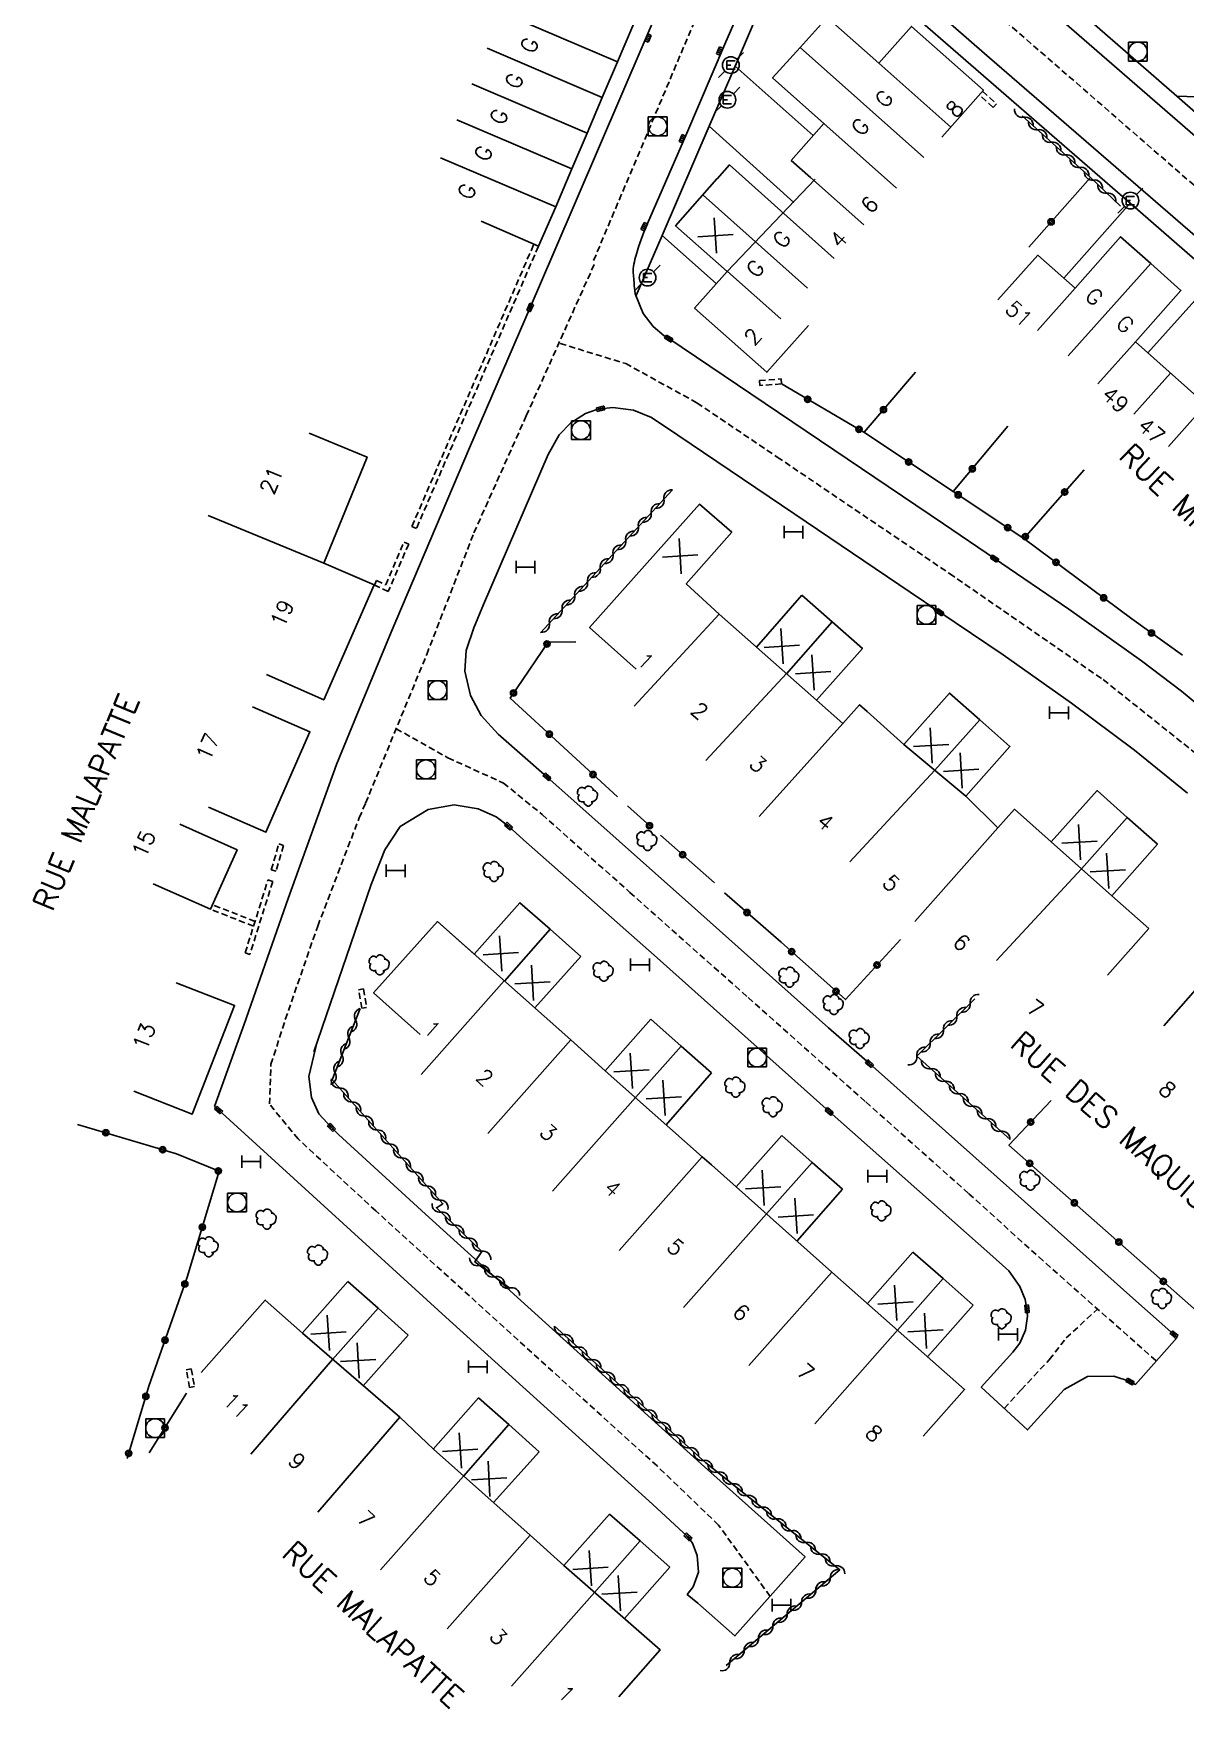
# Model space of a CAD drawing. Header units: millimetres. Extents: x 133017 to 134000, y 130000 to 131000.
# Drawn here: x 133741.4 to 133833.5, y 130508.7 to 130642.6 of the extents above; entities that cross this region are included whole.
import ezdxf
from ezdxf.enums import TextEntityAlignment as Align

# ---------------------------------------------------------------- set-up
doc = ezdxf.new("R2010")
doc.units = ezdxf.units.MM
doc.linetypes.add('DASHED', pattern=[0.75, 0.5, -0.25])
doc.layers.get('0').update_dxf_attribs({"linetype": 'CONTINUOUS'})
for name, color, linetype in [('W0001', 6, 'DASHED'), ('W0008', 7, 'CONTINUOUS'), ('W0100', 7, 'CONTINUOUS'), ('W0112', 1, 'DASHED'), ('W0300', 7, 'CONTINUOUS'), ('W0310', 3, 'CONTINUOUS'), ('W0322', 7, 'CONTINUOUS'), ('W0400', 7, 'CONTINUOUS'), ('W0420', 7, 'CONTINUOUS'), ('W0471', 7, 'CONTINUOUS'), ('W0989', 7, 'CONTINUOUS'), ('W0991', 7, 'CONTINUOUS'), ('W1102', 7, 'CONTINUOUS'), ('W1474', 7, 'CONTINUOUS')]:
    doc.layers.add(name, color=color, linetype=linetype)
doc.styles.get("Standard").update_dxf_attribs({"font": 'romans.shx', "width": 0.85})

# ---------------------------------------------------------------- blocks, each defined once
blk = doc.blocks.new('T471')
for p, q in [((-0.333334, 0.333334), (-0.333334, -0.333334)), ((-0.333334, 0.333334), (0.333334, 0.333334)), ((-0.333334, 0), (0, 0)), ((0.500001, 0.500001), (1.000002, 1.000002)), ((-0.500001, -0.500001), (-1.000002, -1.000002)), ((-0.333334, -0.333334), (0.333334, -0.333334))]:
    blk.add_line(p, q)
blk.add_ellipse((0, 0), major_axis=(0.471405, 0.471405), ratio=1, start_param=5.4977871438, end_param=11.780972451)
blk = doc.blocks.new('T420')
for p, q in [((0.75, 0.75), (-0.75, 0.75)), ((-0.75, 0.75), (-0.75, -0.75)), ((0.75, 0.75), (0.75, -0.75)), ((0.75, -0.75), (-0.75, -0.75))]:
    blk.add_line(p, q)
blk.add_ellipse((0, 0), major_axis=(-0.53, 0.53), ratio=1, start_param=3.926991, end_param=10.210176)
blk = doc.blocks.new('T400')
for p, q in [((-0.15, 0.3), (0.15, 0.3)), ((-0.15, -0.25), (-0.15, 0.3)), ((-0.15, 0.15), (0.15, 0.15)), ((-0.15, 0), (0.15, 0)), ((0.15, 0.3), (0.15, -0.25)), ((-0.15, -0.15), (0.15, -0.15)), ((-0.15, -0.25), (-0.15, -0.3)), ((-0.15, -0.3), (0.15, -0.3)), ((0.15, -0.3), (0.15, -0.25))]:
    blk.add_line(p, q)
blk = doc.blocks.new('t322o')
at = {"color": 0, "linetype": 'Continuous'}
for radius in [0.25, 0.15]:
    blk.add_circle((0, 0), radius, dxfattribs=at)
blk = doc.blocks.new('t310o')
at = {"color": 0, "linetype": 'Continuous'}
for centre, start, end in [((-0.5, 0.38), 216.8699, 323.1304), ((0.5, -0.37), 36.8699, 143.1303)]:
    blk.add_arc(centre, 0.625, start, end, dxfattribs=at)
blk = doc.blocks.new('T1474')
at = {"color": 0, "linetype": 'Continuous', "flags": 128}
for points in [[(-0.75, -0.5), (-0.75, 0.5)], [(-0.75, 0), (0.75, 0)], [(0.75, 0), (0.75, -0.5), (0.75, 0.5)]]:
    blk.add_lwpolyline(points, dxfattribs=at)
blk = doc.blocks.new('t991o')
at = {"color": 0, "linetype": 'Continuous'}
for p, q in [((-1, 1), (1, -1)), ((-1, -1), (1, 1))]:
    blk.add_line(p, q, dxfattribs=at)
blk = doc.blocks.new('T300')
for p, q in [((-0.8, 0.51), (-0.86, 0.34)), ((-0.86, 0.34), (-0.86, 0.17)), ((-0.86, 0.17), (-0.74, 0.06)), ((-0.69, 0.63), (-0.8, 0.51)), ((-0.8, -0.06), (-0.74, 0.06)), ((-0.74, 0.06), (-0.69, 0.11)), ((-0.57, 0.69), (-0.69, 0.63)), ((-0.46, 0.69), (-0.57, 0.69)), ((-0.29, 0.63), (-0.46, 0.69)), ((-0.29, 0.63), (-0.17, 0.74)), ((-0.23, 0.57), (-0.29, 0.63)), ((-0.17, 0.74), (-0.06, 0.8)), ((-0.06, 0.8), (0.06, 0.8)), ((0.06, 0.8), (0.23, 0.74)), ((0.23, 0.74), (0.34, 0.63)), ((0.34, 0.63), (0.4, 0.51)), ((0.46, 0.46), (0.34, 0.46)), ((0.4, 0.51), (0.4, 0.46)), ((0.57, 0.4), (0.46, 0.46)), ((0.57, 0.4), (0.69, 0.29)), ((0.69, 0.29), (0.74, 0.17)), ((0.74, 0.06), (0.69, -0.17)), ((0.74, 0.17), (0.74, 0.06)), ((-0.8, -0.17), (-0.8, -0.06)), ((-0.8, -0.23), (-0.8, -0.17)), ((-0.74, -0.34), (-0.8, -0.23)), ((-0.69, -0.4), (-0.74, -0.34)), ((-0.51, -0.46), (-0.69, -0.4)), ((-0.4, -0.46), (-0.51, -0.46)), ((-0.4, -0.46), (-0.34, -0.46)), ((-0.34, -0.46), (-0.34, -0.4)), ((-0.34, -0.51), (-0.34, -0.46)), ((-0.29, -0.63), (-0.34, -0.51)), ((-0.17, -0.74), (-0.29, -0.63)), ((-0.06, -0.8), (-0.17, -0.74)), ((0.06, -0.8), (-0.06, -0.8)), ((0.17, -0.74), (0.06, -0.8)), ((0.23, -0.69), (0.17, -0.74)), ((0.29, -0.46), (0.23, -0.46)), ((0.29, -0.63), (0.23, -0.69)), ((0.46, -0.4), (0.29, -0.46)), ((0.34, -0.51), (0.29, -0.63)), ((0.34, -0.51), (0.34, -0.46)), ((0.57, -0.34), (0.46, -0.4)), ((0.63, -0.29), (0.57, -0.34)), ((0.69, -0.17), (0.63, -0.29))]:
    blk.add_line(p, q)

msp = doc.modelspace()

# ---------------------------------------------------------------- linework, layer by layer
at = {"layer": 'W0001', "flags": 128}
msp.add_lwpolyline([(133786.18, 130624.44), (133797.09, 130650.29), (133803.73, 130665.76), (133811.43, 130684.35)], dxfattribs=at)
at = {"layer": 'W0001'}
for points in [[(133800.22, 130657.58), (133805.44, 130655.33), (133810.59, 130650.96), (133885.25, 130586.06), (133887.56, 130584.12), (133890.01, 130582.35), (133893.47, 130580.52), (133897.48, 130578.94), (133900.24, 130578.16), (133903.93, 130577.53), (133908, 130577.24), (133927.04, 130576.18), (133939.45, 130575.48), (133945.11, 130575.19), (133951.65, 130574.48), (133957.8, 130573.44), (133963.93, 130571.75), (133988.97, 130564.42), (134000, 130561.19)], [(133800.28, 130517.69), (133796.17, 130523.38), (133791.25, 130528.11), (133783.47, 130535.15), (133768.77, 130548.49), (133762.56, 130554.24), (133760.27, 130557.04), (133760.39, 130560.21), (133761.54, 130563.79), (133764.13, 130571.26), (133767.45, 130579.91), (133767.96, 130581.09), (133772.84, 130592.97), (133776.62, 130602.69), (133780.8, 130612.04), (133786.27, 130624.22)], [(133783.5, 130617.82), (133788.75, 130616.21), (133794.44, 130613.07), (133800.86, 130608.74), (133814.63, 130599.43), (133826.91, 130590.95), (133837.61, 130582.42), (133847.76, 130573.52), (133859.21, 130563.49), (133869.2, 130554.73), (133876.73, 130548.14), (133879.59, 130545.08), (133882.51, 130542.33)], [(133770.4, 130587.03), (133774.54, 130584.7), (133778.97, 130582.69), (133782.07, 130580.17), (133789.08, 130573.95), (133798.53, 130565.54), (133807.93, 130557.2), (133816.18, 130549.87), (133821.76, 130544.81), (133831.15, 130536.5)], [(133819, 130532.7), (133820.35, 130534.19), (133822.6, 130536.6), (133823.96, 130538.34), (133826.46, 130540.65)]]:
    msp.add_lwpolyline(points, dxfattribs=at)
at = {"layer": 'W0008'}
for p, q in [((133777.39, 130596.95), (133776.6, 130595.08)), ((133817.84, 130545.07), (133819.37, 130543.71))]:
    msp.add_line(p, q, dxfattribs=at)
at = {"layer": 'W0008', "flags": 128}
msp.add_lwpolyline([(133808.45, 130685.99), (133806.66, 130680.85, 0.000577), (133806.42, 130680.19, -0.000303), (133805.97, 130678.91, -0.003315), (133805.43, 130677.43, -0.005901), (133805.11, 130676.61, -0.004149), (133804.76, 130675.75, -0.002284), (133804.1, 130674.21), (133800.03, 130664.74), (133790.23, 130641.9), (133783.01, 130625.08)], format="xyb", dxfattribs=at)
at = {"layer": 'W0008'}
for points in [[(133939.97, 130572.45), (133912.54, 130573.98), (133904.91, 130574.39, -0.024268), (133902.88, 130574.61, -0.015628), (133899.76, 130575.2, -0.0184), (133897.49, 130575.79, -0.017131), (133895.1, 130576.59, -0.013573), (133893, 130577.45, -0.013721), (133890.96, 130578.41, -0.015234), (133888.59, 130579.71, -0.025101), (133887.21, 130580.61, -0.010386), (133885.37, 130582.02, -0.012053), (133883.83, 130583.3), (133878.86, 130587.67), (133851.09, 130611.84), (133817.42, 130641), (133805.95, 130651.02, 0.077059)], [(133976.28, 130650.82), (133963.8, 130614.14), (133952.7, 130581.71, -0.027351), (133952.4, 130580.96, -0.017516), (133951.82, 130579.84, -0.107865), (133950.92, 130578.82, -0.103824), (133949.64, 130578.24, -0.026302), (133948.41, 130578.04, -0.042374), (133947.64, 130578.02), (133914.34, 130579.9), (133906.3, 130580.35, -0.020325), (133903.65, 130580.61, -0.018215), (133900.71, 130581.13, -0.024063), (133899.28, 130581.51, -0.013198), (133896.72, 130582.41, -0.02296), (133893.25, 130583.9, -0.041192), (133891.44, 130584.98, -0.011459), (133889.49, 130586.43, -0.012971), (133887.84, 130587.79), (133835.94, 130632.93), (133835.28, 130633.51), (133818.74, 130647.89)], [(133936.94, 130571.1), (133912.46, 130572.49), (133904.83, 130572.93, -0.024268), (133902.65, 130573.17, -0.015628), (133899.44, 130573.77, -0.0184), (133897.07, 130574.39, -0.013573), (133895.1, 130575.04), (133886.77, 130579.18), (133882.86, 130582.24), (133876.04, 130588.17), (133872.27, 130591.46), (133865.41, 130597.42), (133863.91, 130599.51), (133856.89, 130604.87), (133850.07, 130610.81), (133846.3, 130614.04), (133839.46, 130619.97), (133835.88, 130623.1), (133829.07, 130629.02), (133805, 130649.93, 0.077059)], [(133914.42, 130581.35), (133906.38, 130581.79, -0.020304), (133903.85, 130582.04, -0.018215), (133901.02, 130582.55, -0.024063), (133899.72, 130582.89, -0.013198), (133897.23, 130583.76, -0.02296), (133893.88, 130585.2, -0.041192), (133892.27, 130586.16, -0.011459), (133890.39, 130587.57, -0.012971), (133888.79, 130588.88), (133886.25, 130591.12), (133865.96, 130608.7), (133865.26, 130609.36), (133862.39, 130611.91), (133851.9, 130620.94), (133841.94, 130629.59), (133832.8, 130637.58), (133822.34, 130646.72)], [(133798.29, 130645.5), (133796.67, 130641.74), (133793.62, 130634.61), (133790.23, 130626.78, 0.026087), (133789.8, 130625.61, 0.021571), (133789.4, 130624.15, 0.072359), (133789.35, 130623.45, -0.012958), (133789.44, 130622.27, 0.01796)]]:
    msp.add_lwpolyline(points, format="xyb", dxfattribs=at)
for points in [[(133799.62, 130644.93), (133797.49, 130639.97), (133797.49, 130639.97), (133803.74, 130634.44)], [(133783.01, 130625.08), (133781.11, 130620.69), (133776.26, 130609.47), (133769.99, 130594.74), (133767.28, 130588.18), (133765.62, 130584.16), (133761.76, 130573.47), (133758.24, 130563.42), (133755.89, 130556.85), (133756.21, 130556.56), (133763.13, 130550.27), (133774.38, 130540.01), (133790.9, 130525.05), (133793.72, 130522.44), (133794.09, 130521.93), (133794.46, 130520.96), (133794.56, 130519.61), (133794.14, 130518.46), (133793.67, 130517.85), (133794.52, 130517.14), (133797.47, 130514.53), (133803.08, 130520.85), (133795.05, 130528.04), (133789.11, 130533.42), (133772.75, 130548.22), (133765.78, 130554.59), (133765.23, 130555.17), (133764.23, 130556.26), (133763.63, 130557.55), (133763.43, 130559.24), (133764.09, 130562.02)], [(133789.44, 130622.27), (133789.51, 130621.79), (133790.15, 130620.22), (133790.95, 130619.17), (133791.83, 130618.43), (133792.19, 130618.21), (133814.14, 130603.39), (133818.23, 130600.62), (133824.17, 130596.59), (133829.97, 130592.46), (133833.16, 130590.04), (133838.25, 130585.82)], [(133777.39, 130596.95), (133782.56, 130608.94), (133783.42, 130610.51), (133784.35, 130611.48), (133785.52, 130612.21), (133786.43, 130612.53), (133786.74, 130612.6), (133787.72, 130612.7), (133789.38, 130612.49), (133790.81, 130611.9), (133792.92, 130610.48), (133802.26, 130604.18), (133811.49, 130597.94), (133813.85, 130596.33), (133818.91, 130592.92), (133824.38, 130589.08), (133829.42, 130585.32), (133833.66, 130581.89)], [(133776.6, 130595.08), (133776, 130593.29), (133775.89, 130591.62), (133776.33, 130589.67), (133777.19, 130588.09), (133778.56, 130586.59), (133782.45, 130583.18), (133794, 130572.9), (133804.96, 130563.13), (133808.23, 130560.26), (133822.57, 130547.51), (133829.28, 130541.52), (133832.57, 130538.61), (133832.82, 130538.38), (133829.49, 130534.63), (133829.06, 130534.85), (133827.75, 130535.29), (133825.67, 130535.27), (133823.78, 130534.21), (133820.85, 130530.99), (133817.16, 130534.41), (133819.68, 130537.21), (133820.24, 130537.91), (133820.71, 130538.95), (133820.87, 130540.07), (133820.82, 130540.67), (133820.67, 130541.41), (133820.26, 130542.45), (133819.37, 130543.71)], [(133817.84, 130545.07), (133805.01, 130556.44), (133791.01, 130568.93), (133780.57, 130578.16), (133779.38, 130579.24), (133778.4, 130579.98), (133776.95, 130580.63), (133775.03, 130580.94), (133772.96, 130580.56), (133770.71, 130579.21), (133769.48, 130577.35), (133768.4, 130574.59), (133763.82, 130561.2)]]:
    msp.add_lwpolyline(points, dxfattribs=at)
at = {"layer": 'W0008', "flags": 128}
for points in [[(133789.58, 130621.64), (133791.67, 130626.45), (133795.43, 130635.17), (133797.49, 130639.97)], [(133832.8, 130637.58), (133836.75, 130637.46)], [(133795.43, 130635.17), (133802.18, 130629.09)], [(133829.07, 130629.02), (133823.76, 130623.04)], [(133791.67, 130626.45), (133796, 130622.59)], [(133835.88, 130623.1), (133830.49, 130617.06)]]:
    msp.add_lwpolyline(points, dxfattribs=at)
at = {"layer": 'W0100'}
for p, q in [((133799.19, 130593.55), (133802.83, 130597.69)), ((133810.98, 130585.77), (133815.94, 130581.65)), ((133822.76, 130577.98), (133827.61, 130573.67)), ((133830.55, 130571.07), (133827.61, 130573.67)), ((133827.25, 130567.32), (133830.55, 130571.07)), ((133781.49, 130564.71), (133785.15, 130568.82)), ((133787.11, 130559.69), (133790.76, 130563.81)), ((133791.97, 130555.38), (133795.61, 130559.52)), ((133797.57, 130550.42), (133801.23, 130554.52)), ((133802.44, 130546.09), (133806.08, 130550.22)), ((133808.08, 130541.08), (133811.7, 130545.2)), ((133762.88, 130538.73), (133766.53, 130542.86)), ((133812.87, 130536.84), (133816.51, 130540.95)), ((133767.76, 130534.52), (133771.37, 130538.55)), ((133773.36, 130529.45), (133776.97, 130533.55)), ((133778.18, 130525.18), (133781.83, 130529.23)), ((133783.81, 130520.15), (133787.45, 130524.27)), ((133788.64, 130515.92), (133792.27, 130520.01))]:
    msp.add_line(p, q, dxfattribs=at)
for points in [[(133793.59, 130665.96), (133798.17, 130663.98), (133796.9, 130661.04), (133795.68, 130658.16), (133794.45, 130655.24), (133793.14, 130652.17), (133791.78, 130648.99), (133790.52, 130646.04), (133789.31, 130643.19), (133788.09, 130640.32), (133786.87, 130637.48), (133785.66, 130634.63), (133784.45, 130631.78), (133783.15, 130628.73), (133781.78, 130625.59), (133777.2, 130627.6)], [(133803.51, 130631.08), (133801.98, 130632.44), (133804.59, 130635.4), (133800.48, 130639.04), (133802.7, 130641.47), (133804.85, 130643.87), (133808.98, 130640.22), (133811.58, 130643.16), (133817.34, 130638.05), (133814.02, 130634.31)], [(133796.05, 130630.97), (133797.03, 130632.08), (133801.15, 130628.42)], [(133803.35, 130619.24), (133800.03, 130615.51), (133794.25, 130620.65), (133796.86, 130623.58), (133792.73, 130627.23), (133796.04, 130630.98)], [(133818.5, 130621.31), (133821.69, 130624.87), (133824.66, 130622.24), (133828.3, 130626.34), (133830.72, 130624.2), (133833.13, 130622.06), (133829.49, 130617.95), (133835.11, 130612.93), (133838.77, 130617.04), (133841.15, 130614.92), (133843.57, 130612.78), (133839.94, 130608.64), (133842.63, 130606.24), (133845.56, 130603.63), (133849.24, 130607.76), (133851.63, 130605.62), (133854.04, 130603.48), (133850.45, 130599.38), (133850.45, 130599.38), (133853.44, 130596.71), (133850.06, 130593.02)], [(133760.03, 130591.35), (133764.61, 130589.33), (133768.64, 130598.52), (133764.62, 130600.27), (133768.08, 130608.74), (133763.45, 130610.64)], [(133789.59, 130591.8), (133785.86, 130595.13), (133794.65, 130604.97), (133797.22, 130602.73), (133793.58, 130598.62), (133796.22, 130596.17), (133804, 130589.3), (133806.11, 130587.44), (133807.44, 130588.94), (133808.04, 130588.41), (133810.98, 130585.77), (133814.64, 130589.88), (133817.04, 130587.75), (133819.45, 130585.62), (133815.94, 130581.65), (133818.49, 130579.1), (133819.82, 130580.59), (133822.76, 130577.98), (133826.43, 130582.08), (133828.84, 130579.93), (133831.25, 130577.79), (133827.61, 130573.67)], [(133802.83, 130597.69), (133805.25, 130595.56), (133807.67, 130593.44), (133804, 130589.3)], [(133758.92, 130588.79), (133763.5, 130586.79), (133759.99, 130578.76), (133755.41, 130580.76)], [(133753.11, 130579.39), (133757.68, 130577.35), (133755.55, 130572.6), (133750.98, 130574.64)], [(133772.32, 130562.58), (133768.59, 130565.91), (133773.69, 130571.62), (133776.64, 130569), (133780.29, 130573.12), (133782.7, 130571), (133785.15, 130568.82)], [(133773.69, 130571.62), (133784.36, 130562.16), (133787.11, 130559.69), (133794.86, 130552.82), (133795.6, 130552.18), (133805.23, 130543.61), (133806.86, 130542.16), (133815.83, 130534.23), (133812.52, 130530.48)], [(133831.76, 130563.28), (133835.07, 130567.03), (133838.02, 130564.43), (133841.68, 130568.52), (133844.09, 130566.39), (133846.49, 130564.25), (133842.83, 130560.14)], [(133752.82, 130566.73), (133757.48, 130564.92), (133754.1, 130556.23), (133749.44, 130558.05)], [(133790.76, 130563.81), (133793.17, 130561.67), (133795.61, 130559.52)], [(133801.23, 130554.52), (133803.66, 130552.35), (133806.08, 130550.22)], [(133811.7, 130545.2), (133814.11, 130543.08), (133816.51, 130540.95)], [(133766.53, 130542.86), (133768.95, 130540.72), (133771.37, 130538.55)], [(133754.81, 130535.59), (133759.93, 130541.37), (133762.9, 130538.71), (133770.68, 130532), (133773.37, 130529.44), (133781.11, 130522.58), (133783.81, 130520.15), (133791.51, 130513.41), (133788.21, 130509.65)], [(133776.97, 130533.55), (133779.4, 130531.41), (133781.83, 130529.23)], [(133787.45, 130524.27), (133789.89, 130522.12), (133792.27, 130520.01)]]:
    msp.add_lwpolyline(points, dxfattribs=at)
at = {"layer": 'W0112'}
for p, q in [((133781.77, 130625.58), (133772.02, 130603.04)), ((133799.46, 130614.46), (133799.43, 130614.86)), ((133801.2, 130614.58), (133799.46, 130614.46)), ((133772.02, 130603.04), (133771.66, 130603.2)), ((133771.4, 130601.79), (133769.77, 130598)), ((133769.77, 130598), (133768.66, 130598.51)), ((133761.4, 130577.7), (133760.8, 130575.65)), ((133760.8, 130575.65), (133760.42, 130575.76)), ((133760.53, 130574.82), (133758.71, 130568.99)), ((133759.12, 130571.63), (133755.71, 130572.96)), ((133759, 130571.25), (133755.55, 130572.6)), ((133758.71, 130568.99), (133758.33, 130569.11)), ((133767.4, 130566.16), (133767.79, 130566.23)), ((133767.65, 130564.69), (133767.4, 130566.16)), ((133753.62, 130535.79), (133754.02, 130535.86)), ((133753.89, 130534.38), (133753.62, 130535.79))]:
    msp.add_line(p, q, dxfattribs=at)
for points in [[(133817.27, 130637.97), (133818.38, 130636.98), (133818.11, 130636.68), (133817.01, 130637.68)], [(133771.66, 130603.2), (133781.4, 130625.74), (133781.77, 130625.58)], [(133799.43, 130614.86), (133801.17, 130614.98), (133801.2, 130614.58)], [(133769.57, 130598.53), (133771.03, 130601.95), (133771.4, 130601.79)], [(133768.66, 130598.51), (133768.82, 130598.87), (133769.57, 130598.53)], [(133760.42, 130575.76), (133761.02, 130577.82), (133761.4, 130577.7)], [(133758.33, 130569.11), (133760.15, 130574.94), (133760.53, 130574.82)], [(133767.79, 130566.23), (133768.04, 130564.76), (133767.65, 130564.69)], [(133754.02, 130535.86), (133754.28, 130534.46), (133753.89, 130534.38)]]:
    msp.add_lwpolyline(points, dxfattribs=at)
at = {"layer": 'W0310'}
msp.add_line((133792.48, 130606.12), (133781.93, 130594.7), dxfattribs=at)
at = {"layer": 'W0310', "flags": 128}
msp.add_lwpolyline([(133828.29, 130628.79), (133825.9, 130631.09), (133820.43, 130636.02)], dxfattribs=at)
at = {"layer": 'W0310'}
for points in [[(133767.52, 130564.66), (133765.29, 130558.98), (133774.13, 130549.07), (133773.62, 130548.74), (133777.25, 130545.25), (133776.69, 130544.41), (133779.52, 130542.29)], [(133819.47, 130554.2), (133812.02, 130560.85), (133816.64, 130565.44)], [(133783.05, 130539.27), (133795.14, 130528.37), (133805.86, 130519.82), (133796.77, 130512.15)]]:
    msp.add_lwpolyline(points, dxfattribs=at)
at = {"layer": 'W0322'}
for p, q in [((133807.8, 130610.72), (133811.92, 130615.51)), ((133814.92, 130605.98), (133819.3, 130611.2)), ((133825.4, 130607.72), (133820.57, 130602.24)), ((133788.88, 130580.87), (133790.7, 130579.24)), ((133791.52, 130578.53), (133795.84, 130574.72)), ((133750.66, 130529.15), (133753.65, 130533.94))]:
    msp.add_line(p, q, dxfattribs=at)
at = {"layer": 'W0322', "flags": 128}
msp.add_lwpolyline([(133825.9, 130631.09), (133820.96, 130625.52)], dxfattribs=at)
at = {"layer": 'W0322'}
for points in [[(133801.24, 130614.56), (133807.78, 130610.73), (133814.92, 130605.98), (133820.57, 130602.24), (133829.2, 130595.81), (133833.26, 130592.9)], [(133784.75, 130593.98), (133782.56, 130593.95), (133779.51, 130589.48), (133788.08, 130581.59)], [(133796.64, 130573.9), (133801.18, 130569.96), (133806.31, 130565.38), (133810.7, 130570.18)], [(133822.76, 130557.31), (133819.38, 130553.75), (133840.75, 130534.89)], [(133744.92, 130555.41), (133752.83, 130553.06), (133756.25, 130551.67), (133753.7, 130543.19), (133750.64, 130534.49), (133748.89, 130528.71)]]:
    msp.add_lwpolyline(points, dxfattribs=at)
at = {"layer": 'W1102'}
for p, q in [((133796.86, 130623.58), (133803.89, 130630.94)), ((133764.62, 130600.27), (133755.36, 130604.06)), ((133796.22, 130596.17), (133789.41, 130588.84)), ((133805.25, 130595.56), (133801.61, 130591.41)), ((133801.95, 130591.81), (133795.15, 130584.48)), ((133806.11, 130587.44), (133799.42, 130580)), ((133817.04, 130587.75), (133813.46, 130583.71)), ((133813.46, 130583.71), (133806.65, 130576.38)), ((133828.84, 130579.93), (133825.18, 130575.83)), ((133818.49, 130579.1), (133811.86, 130571.61)), ((133825.19, 130575.83), (133818.38, 130568.5)), ((133782.7, 130571), (133779.06, 130566.85)), ((133779.02, 130566.89), (133772.39, 130559.4)), ((133784.36, 130562.16), (133777.73, 130554.68)), ((133793.17, 130561.67), (133789.52, 130557.55)), ((133789.52, 130557.55), (133782.89, 130550.07)), ((133794.86, 130552.82), (133788.23, 130545.34)), ((133803.66, 130552.35), (133800.01, 130548.26)), ((133800.01, 130548.26), (133793.37, 130540.77)), ((133805.23, 130543.61), (133798.58, 130536.14)), ((133814.11, 130543.08), (133810.48, 130538.95)), ((133768.95, 130540.72), (133765.32, 130536.62)), ((133810.48, 130538.95), (133803.85, 130531.47)), ((133765.32, 130536.62), (133758.79, 130529.05)), ((133770.68, 130532), (133764.14, 130524.43)), ((133779.4, 130531.41), (133775.78, 130527.3)), ((133775.78, 130527.3), (133769.15, 130519.81)), ((133781.11, 130522.58), (133774.48, 130515.1)), ((133789.89, 130522.12), (133786.26, 130518.01)), ((133786.26, 130518.01), (133779.63, 130510.52))]:
    msp.add_line(p, q, dxfattribs=at)
at = {"layer": 'W1102', "flags": 128}
for points in [[(133788.09, 130640.32), (133778.9, 130644.25)], [(133786.87, 130637.48), (133777.68, 130641.41)], [(133802.7, 130641.47), (133812.57, 130632.69)], [(133808.98, 130640.22), (133814.73, 130635.11)], [(133785.66, 130634.63), (133776.46, 130638.56)], [(133784.45, 130631.78), (133775.25, 130635.7)], [(133804.59, 130635.4), (133810.4, 130630.24)], [(133783.15, 130628.73), (133773.95, 130632.64)], [(133803.51, 130631.08), (133807.77, 130627.29)], [(133794.93, 130629.68), (133803.28, 130622.24)], [(133801.15, 130628.42), (133805.41, 130624.62)], [(133796.87, 130623.57), (133801.14, 130619.78)], [(133830.72, 130624.2), (133824.12, 130616.84)], [(133824.66, 130622.24), (133821.67, 130618.86)], [(133829.49, 130617.95), (133826.49, 130614.58)], [(133832.3, 130615.44), (133829.37, 130612.17)], [(133835.11, 130612.93), (133832.13, 130609.57)]]:
    msp.add_lwpolyline(points, dxfattribs=at)

# ---------------------------------------------------------------- block references
at = {"layer": 'W0300'}
for p in [(133785.75, 130581.65), (133790.5, 130578.09), (133778.22, 130575.62), (133769.09, 130568.15), (133787, 130567.64), (133801.85, 130567.17), (133805.39, 130564.98), (133807.47, 130562.26), (133797.54, 130558.38), (133800.52, 130556.82), (133821.1, 130550.94), (133760.07, 130547.84), (133809.21, 130548.49), (133755.42, 130545.62), (133764.18, 130544.96), (133831.64, 130541.49), (133818.81, 130539.88)]:
    msp.add_blockref('T300', p, dxfattribs=at)
at = {"layer": 'W0310'}
for p, rotation in [((133820.57, 130635.9), 137.9751029766188), ((133821.68, 130634.9), 137.9751029766188), ((133822.79, 130633.9), 137.9751029766188), ((133823.91, 130632.89), 137.9751029766188), ((133825.02, 130631.89), 137.9751029766188), ((133826.13, 130630.88), 136.0132013419307), ((133827.21, 130629.83), 136.0132013419307), ((133791.8, 130605.38), 227.2750769199103), ((133790.78, 130604.28), 227.2750769199103), ((133789.76, 130603.18), 227.2750769199103), ((133788.74, 130602.08), 227.2750769199103), ((133787.73, 130600.98), 227.2750769199103), ((133785.69, 130598.77), 227.2750769199103), ((133786.71, 130599.88), 227.2750769199103), ((133784.67, 130597.67), 227.2750769199103), ((133783.66, 130596.57), 227.2750769199103), ((133782.64, 130595.47), 227.2750769199103), ((133767.15, 130563.73), 248.574684194732), ((133815.22, 130564.03), 44.72644272886363), ((133816.28, 130565.08), 44.72644272886363), ((133766.61, 130562.34), 248.574684194732), ((133814.15, 130562.97), 44.72644272886363), ((133813.09, 130561.91), 44.72644272886363), ((133766.06, 130560.94), 248.574684194732), ((133812.02, 130560.86), 44.72644272886363), ((133813.13, 130559.86), 138.2206015212038), ((133765.51, 130559.54), 248.574684194732), ((133814.25, 130558.86), 138.2206015212038), ((133765.88, 130558.31), 311.7486002022936), ((133766.88, 130557.19), 311.7486002022936), ((133815.37, 130557.86), 138.2206015212038), ((133767.88, 130556.07), 311.7486002022936), ((133816.48, 130556.86), 138.2206015212038), ((133817.6, 130555.86), 138.2206015212038), ((133768.88, 130554.96), 311.7486002022936), ((133818.72, 130554.86), 138.2206015212038), ((133769.87, 130553.84), 311.7486002022936), ((133770.87, 130552.72), 311.7486002022936), ((133771.87, 130551.6), 311.7486002022936), ((133772.87, 130550.48), 311.7486002022936), ((133773.87, 130549.36), 311.7486002022936), ((133773.99, 130548.39), 316.1682616656338), ((133775.07, 130547.35), 316.1682616656338), ((133776.15, 130546.31), 316.1682616656338), ((133777.23, 130545.27), 316.1682616656338), ((133777.06, 130544.13), 323.1723109314778), ((133778.26, 130543.23), 323.1723109314778), ((133779.46, 130542.33), 323.1723109314778), ((133783.8, 130538.6), 317.933243411678), ((133784.91, 130537.6), 317.933243411678), ((133786.02, 130536.6), 317.933243411678), ((133787.14, 130535.59), 317.933243411678), ((133788.25, 130534.59), 317.933243411678), ((133789.36, 130533.58), 317.933243411678), ((133790.48, 130532.57), 317.933243411678), ((133791.59, 130531.57), 317.933243411678), ((133792.7, 130530.57), 317.933243411678), ((133793.82, 130529.56), 317.933243411678), ((133794.93, 130528.55), 317.933243411678), ((133796.09, 130527.61), 321.4197358319828), ((133797.27, 130526.67), 321.4197358319828), ((133798.44, 130525.74), 321.4197358319828), ((133799.61, 130524.8), 321.4197358319828), ((133800.78, 130523.87), 321.4197358319828), ((133801.96, 130522.93), 321.4197358319828), ((133803.13, 130521.99), 321.4197358319828), ((133804.3, 130521.06), 321.4197358319828), ((133805.47, 130520.12), 321.4197358319828), ((133805.09, 130519.17), 220.1110042164923), ((133802.8, 130517.23), 220.1110042164923), ((133803.94, 130518.2), 220.1110042164923), ((133801.65, 130516.27), 220.1110042164923), ((133799.36, 130514.34), 220.1110042164923), ((133800.5, 130515.3), 220.1110042164923), ((133798.21, 130513.37), 220.1110042164923), ((133797.06, 130512.4), 220.1110042164923)]:
    msp.add_blockref('t310o', p, dxfattribs=dict(at, rotation=rotation))
at = {"layer": 'W0322'}
for p, rotation in [((133822.75, 130627.54), 228.419916641382), ((133803.29, 130613.36), 329.6330572086014), ((133809.35, 130612.52), 49.35448652459519), ((133807.39, 130610.96), 329.6330572086014), ((133811.36, 130608.35), 326.3839307403647), ((133816.45, 130607.8), 50.01682635087707), ((133823.83, 130605.94), 228.5638129454424), ((133815.32, 130605.72), 326.5001821604948), ((133819.28, 130603.1), 326.5001821604948), ((133820.68, 130602.38), 228.5638129454424), ((133823.14, 130600.33), 323.3343145810945), ((133826.95, 130597.49), 323.3343145810945), ((133782.45, 130593.8), 235.7409487974328), ((133830.77, 130594.68), 324.3168286300215), ((133779.78, 130589.88), 235.7409487974328), ((133782.65, 130586.59), 317.4108333178502), ((133786.14, 130583.37), 317.4108333178502), ((133790.65, 130579.28), 318.0737889406622), ((133793.3, 130576.96), 318.6129571683004), ((133798.44, 130572.34), 319.1121501316084), ((133802.02, 130569.22), 318.19339268251), ((133808.83, 130568.14), 47.55566880345798), ((133805.56, 130566.05), 318.19339268251), ((133821.12, 130555.59), 226.4041455582381), ((133747.19, 130554.74), 343.4077813421763), ((133751.74, 130553.38), 343.4077813421763), ((133821.04, 130552.29), 318.5674022704386), ((133756.18, 130551.69), 337.8465758345428), ((133824.6, 130549.14), 318.5674022704386), ((133754.9, 130547.19), 253.2705239408216), ((133828.16, 130546), 318.5674022704386), ((133753.51, 130542.65), 250.6273925378127), ((133831.72, 130542.86), 318.5674022704386), ((133751.93, 130538.16), 250.6273925378127), ((133750.39, 130533.67), 253.192784935089), ((133751.92, 130531.16), 58.019249736234), ((133749.02, 130529.12), 253.192784935089)]:
    msp.add_blockref('t322o', p, dxfattribs=dict(at, rotation=rotation))
at = {"layer": 'W0400'}
for p, rotation in [((133790.53, 130642.22), 336.7847917580048), ((133796.26, 130641.19), 156.434545142568), ((133793.27, 130634.18), 156.6381504667568), ((133790.23, 130627.15), 336.5863961134144), ((133781.11, 130620.69), 336.6786882310381), ((133792.19, 130618.21), 239.3651441066862), ((133786.74, 130612.6), 101.9875530577562), ((133818.23, 130600.62), 235.9022721471067), ((133813.85, 130596.33), 55.74746180290038), ((133782.45, 130583.18), 228.7948240173205), ((133779.38, 130579.24), 47.90887063384009), ((133808.23, 130560.26), 228.7139052518075), ((133756.21, 130556.56), 47.33209703580053), ((133805.01, 130556.44), 48.45626276134693), ((133765.23, 130555.17), 224.0645879088992), ((133820.82, 130540.67), 4.450231058759377), ((133832.57, 130538.61), 228.490473136127), ((133829.06, 130534.85), 63.51548907927463), ((133793.72, 130522.44), 47.0960986661585)]:
    msp.add_blockref('T400', p, dxfattribs=dict(at, rotation=rotation))
at = {"layer": 'W0420'}
for p in [(133829.68, 130641.14), (133791.3, 130635.17), (133785.17, 130610.89), (133812.78, 130596.13), (133773.7, 130590.11), (133772.78, 130583.78), (133799.25, 130560.75), (133757.68, 130549.17), (133751.13, 130531.13), (133797.27, 130519.18)]:
    msp.add_blockref('T420', p, dxfattribs=at)
at = {"layer": 'W0471'}
for p in [(133797.15, 130640.06), (133796.88, 130637.29), (133829.09, 130629.24), (133790.49, 130623.08)]:
    msp.add_blockref('T471', p, dxfattribs=at)
at = {"layer": 'W0991'}
for p, rotation in [((133795.92, 130626.44), 318.6751524259204), ((133793.1, 130600.83), 318.6751524259204), ((133801.23, 130593.62), 318.6751524259204), ((133803.72, 130591.51), 318.6751524259204), ((133813.16, 130585.69), 318.4908497550641), ((133815.56, 130583.7), 318.455509495309), ((133825.02, 130577.96), 318.3568445750018), ((133827.27, 130575.68), 318.3445696018814), ((133778.76, 130569.06), 318.6982182961193), ((133781.3, 130566.73), 318.2973308651636), ((133789.2, 130559.69), 318.4192162960618), ((133791.8, 130557.53), 318.6825313028259), ((133799.74, 130550.33), 318.3045097708247), ((133802.35, 130548.09), 318.6193826127567), ((133810.32, 130541.14), 318.6908394025443), ((133764.98, 130538.74), 318.501617835386), ((133812.7, 130538.9), 318.4228056934879), ((133767.37, 130536.54), 318.1818707858716), ((133775.52, 130529.35), 318.6292209902997), ((133777.82, 130527.09), 318.0849341607691), ((133785.92, 130519.93), 318.5428301464962), ((133788.24, 130517.95), 318.3793338139716)]:
    msp.add_blockref('t991o', p, dxfattribs=dict(at, rotation=rotation))
at = {"layer": 'W1474'}
for p in [(133802.16, 130602.75), (133780.74, 130599.95), (133823.38, 130588.31), (133770.36, 130575.69), (133789.89, 130568.17), (133758.81, 130552.43), (133808.86, 130551.27), (133819.3, 130538.63), (133776.92, 130536.04), (133801.2, 130516.99)]:
    msp.add_blockref('T1474', p, dxfattribs=at)

# ---------------------------------------------------------------- texts
at = {"layer": 'W0989'}
for s, rotation, p in [('RUE MISSION SAMOYEDE', 316.3255, (133838.94, 130599.54)), ('RUE MALAPATTE', 67.6614, (133745.6, 130581.17)), ('RUE DES MAQUISARDS', 318.7581, (133829.69, 130553.69)), ('RUE MALAPATTE', 317.7812, (133768.55, 130515.45))]:
    msp.add_text(s, height=1.75, rotation=rotation, dxfattribs=at).set_placement(p, align=Align.MIDDLE)
at = {"layer": 'W0991'}
for s, rotation, p in [('G', 66.904, (133781.05, 130641.65)), ('G', 66.904, (133779.83, 130638.8)), ('G', 48.4025, (133809.39, 130637.37)), ('8', 48.4025, (133815.04, 130636.57)), ('G', 66.904, (133778.61, 130635.94)), ('G', 48.4025, (133807.49, 130635.13)), ('G', 66.904, (133777.37, 130633.01)), ('G', 66.904, (133776.05, 130629.96)), ('6', 48.4025, (133808.24, 130628.91)), ('G', 48.4025, (133801.21, 130626.14)), ('4', 48.4025, (133805.76, 130626.14)), ('G', 48.4025, (133799.1, 130623.8)), ('51', 318.2723, (133820.18, 130620.19)), ('G', 318.2723, (133826.2, 130621.56)), ('G', 318.2723, (133828.67, 130619.36)), ('2', 48.4025, (133798.9, 130618.37)), ('49', 318.2723, (133827.89, 130613.33)), ('47', 318.2723, (133830.77, 130610.83)), ('21', 67.7704, (133760.42, 130606.87)), ('19', 66.2857, (133761.28, 130596.24)), ('1', 317.1048, (133790.34, 130592.43)), ('2 ', 318.7043, (133794.98, 130588.18)), ('17', 66.3742, (133755.33, 130585.58)), ('3', 318.5519, (133799.33, 130584.21)), ('4', 318.0324, (133804.71, 130579.58)), ('15', 65.8803, (133750.22, 130577.83)), ('5', 315.358, (133809.98, 130574.69)), ('6', 318.4998, (133815.6, 130569.95)), ('7', 323.8266, (133821.5, 130564.68)), ('13', 68.6336, (133750.25, 130562.43)), ('1', 318.5338, (133773.28, 130563.02)), ('2', 318.4618, (133777.49, 130559.16)), ('8', 318.5835, (133832.05, 130558.19)), ('3', 318.0429, (133782.57, 130554.77)), ('4', 317.304, (133787.71, 130550.29)), ('5', 318.8255, (133792.74, 130545.6)), ('6', 317.722, (133797.99, 130540.38)), ('7', 318.3705, (133803.13, 130535.62)), ('11', 316.3606, (133757.64, 130532.93)), ('8', 318.5123, (133808.59, 130530.72)), ('9', 315.4071, (133762.47, 130528.49)), ('7', 316.3832, (133767.99, 130523.87)), ('5', 315.9444, (133773.3, 130519.18)), ('3', 313.9205, (133778.58, 130514.47)), ('1', 315.3988, (133784.01, 130509.9))]:
    msp.add_text(s, height=1.25, rotation=rotation, dxfattribs=at).set_placement(p, align=Align.MIDDLE)

doc.saveas('drawing.dxf')
